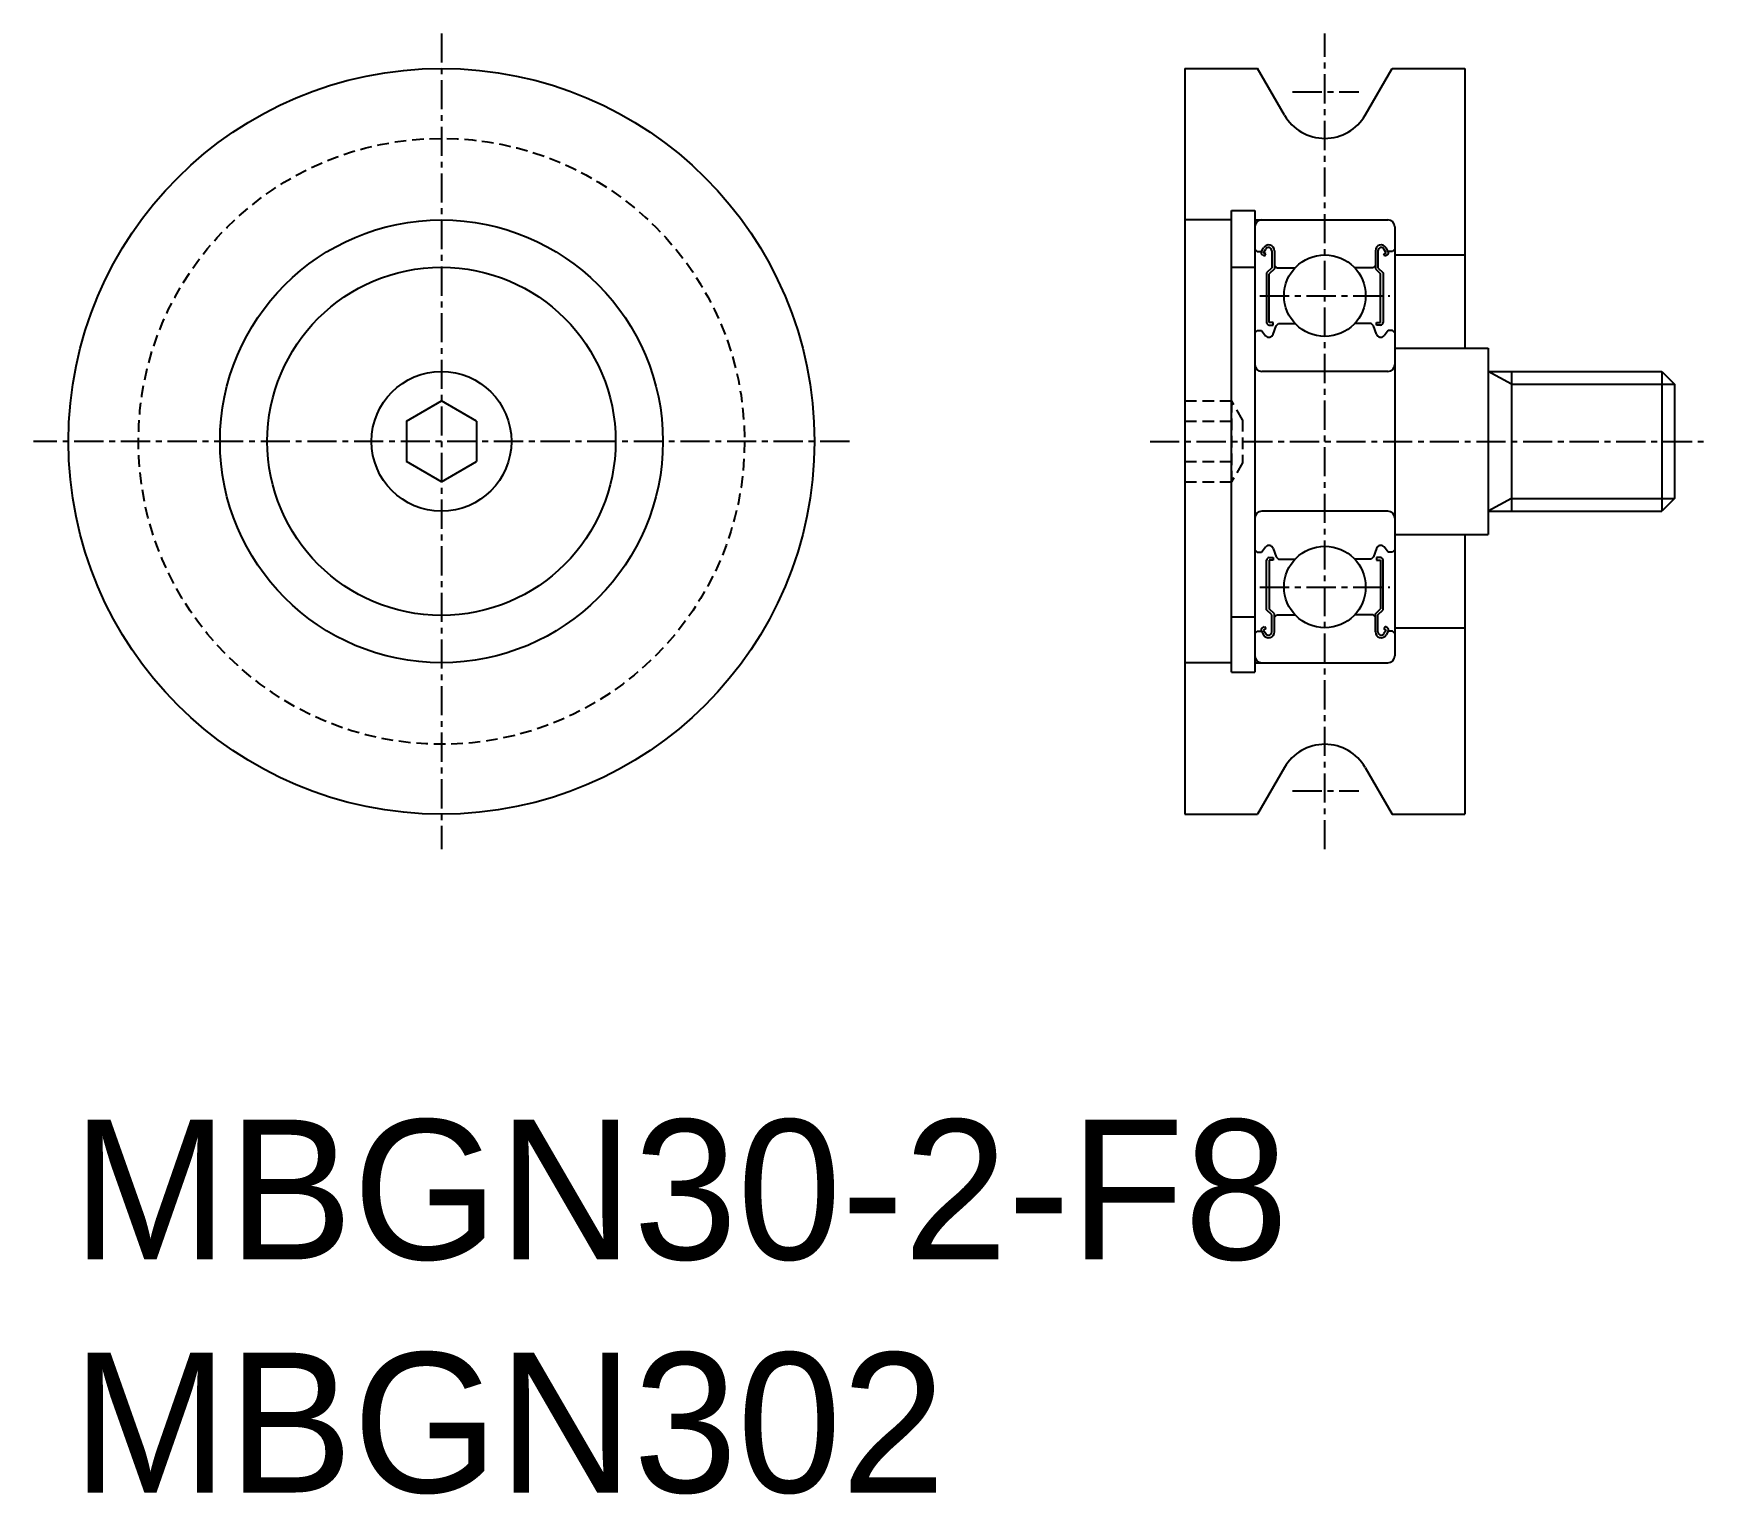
# Model space of a CAD drawing. Extents: x 0.8 to 72.7, y -3.8 to 58.9.
import ezdxf

# ---------------------------------------------------------------- set-up
doc = ezdxf.new("R2010")
doc.units = 0
doc.linetypes.add('CENTER', pattern=[2, 1.25, -0.25, 0.25, -0.25])
doc.linetypes.add('DASHED', pattern=[0.75, 0.5, -0.25])
doc.layers.get('0').update_dxf_attribs({"linetype": 'CONTINUOUS'})
doc.layers.add('CENTER', color=1, linetype='CENTER')

msp = doc.modelspace()

# ---------------------------------------------------------------- linework, layer by layer
at = {"color": 7, "linetype": 'CONTINUOUS'}
for p, q in [((50.235, 57.354), (53.348, 57.354)), ((50.235, 57.354), (50.235, 25.354)), ((54.502, 55.354), (53.348, 57.354)), ((57.967, 55.354), (59.121, 57.354)), ((59.121, 57.354), (62.235, 57.354)), ((62.235, 57.354), (62.235, 45.354)), ((52.235, 51.254), (53.235, 51.254)), ((52.235, 31.454), (52.235, 51.254)), ((53.235, 51.254), (53.235, 31.454)), ((52.235, 50.854), (50.235, 50.854)), ((53.235, 50.854), (58.935, 50.854)), ((59.235, 50.554), (59.235, 32.154)), ((53.512, 49.504), (53.603, 49.657)), ((58.957, 49.504), (58.866, 49.657)), ((53.235, 49.604), (53.335, 49.504)), ((53.335, 49.504), (53.512, 49.504)), ((53.553, 49.352), (53.649, 49.296)), ((53.609, 49.448), (53.699, 49.601)), ((53.705, 49.393), (53.609, 49.448)), ((53.649, 49.296), (53.705, 49.393)), ((53.957, 49.532), (53.957, 48.804)), ((54.068, 49.532), (54.068, 48.758)), ((54.068, 48.904), (54.168, 48.804)), ((58.401, 48.904), (58.301, 48.804)), ((58.401, 49.532), (58.401, 48.758)), ((58.512, 49.532), (58.512, 48.804)), ((58.764, 49.393), (58.861, 49.448)), ((58.82, 49.296), (58.764, 49.393)), ((58.861, 49.448), (58.77, 49.601)), ((58.916, 49.352), (58.82, 49.296)), ((59.135, 49.504), (58.957, 49.504)), ((59.235, 49.604), (59.135, 49.504)), ((59.235, 49.354), (62.235, 49.354)), ((52.235, 48.825), (53.235, 48.825)), ((53.957, 48.804), (53.735, 48.581)), ((53.735, 48.581), (53.735, 46.455)), ((54.068, 48.758), (53.846, 48.535)), ((53.846, 46.455), (53.846, 48.535)), ((54.168, 48.804), (54.961, 48.804)), ((58.301, 48.804), (57.508, 48.804)), ((58.401, 48.758), (58.623, 48.535)), ((58.512, 48.804), (58.735, 48.581)), ((58.623, 46.455), (58.623, 48.535)), ((58.735, 48.581), (58.735, 46.455)), ((59.235, 48.254), (59.235, 48.254)), ((53.235, 46.004), (53.335, 46.104)), ((53.335, 46.104), (53.512, 46.104)), ((53.512, 46.104), (53.691, 45.885)), ((54.012, 46.455), (53.846, 46.455)), ((53.846, 46.344), (54.012, 46.344)), ((54.012, 46.344), (54.012, 46.455)), ((54.012, 45.951), (54.143, 46.31)), ((54.143, 46.31), (54.243, 46.404)), ((54.243, 46.404), (54.961, 46.404)), ((58.226, 46.404), (57.508, 46.404)), ((58.326, 46.31), (58.226, 46.404)), ((58.457, 45.951), (58.326, 46.31)), ((58.457, 46.344), (58.457, 46.455)), ((58.457, 46.455), (58.623, 46.455)), ((58.623, 46.344), (58.457, 46.344)), ((58.957, 46.104), (58.778, 45.885)), ((59.135, 46.104), (58.957, 46.104)), ((59.235, 46.004), (59.135, 46.104)), ((59.235, 45.954), (59.235, 45.954)), ((59.235, 45.354), (63.235, 45.354)), ((63.235, 45.354), (63.235, 37.354)), ((58.935, 44.354), (53.535, 44.354)), ((63.235, 44.354), (70.685, 44.354)), ((64.235, 44.354), (64.235, 38.354)), ((70.685, 44.354), (71.235, 43.804)), ((70.685, 44.354), (70.685, 38.354)), ((71.235, 43.812), (71.235, 38.895)), ((16.839, 42.22), (18.339, 43.086)), ((19.839, 42.22), (18.339, 43.086)), ((16.839, 42.22), (16.839, 40.488)), ((19.839, 42.22), (19.839, 40.488)), ((18.339, 39.622), (16.839, 40.488)), ((18.339, 39.622), (19.839, 40.488)), ((71.235, 38.895), (70.693, 38.354)), ((58.935, 38.354), (53.535, 38.354)), ((63.235, 38.354), (70.693, 38.354)), ((53.235, 36.704), (53.335, 36.604)), ((53.512, 36.604), (53.691, 36.822)), ((54.012, 36.757), (54.143, 36.398)), ((58.457, 36.757), (58.326, 36.398)), ((58.957, 36.604), (58.778, 36.822)), ((59.235, 36.704), (59.135, 36.604)), ((59.235, 37.354), (63.235, 37.354)), ((62.235, 37.354), (62.235, 25.354)), ((53.335, 36.604), (53.512, 36.604)), ((53.735, 34.126), (53.735, 36.253)), ((53.846, 36.364), (54.012, 36.364)), ((54.012, 36.253), (53.846, 36.253)), ((53.846, 36.253), (53.846, 34.172)), ((54.012, 36.364), (54.012, 36.253)), ((54.143, 36.398), (54.243, 36.304)), ((54.243, 36.304), (54.961, 36.304)), ((58.226, 36.304), (57.508, 36.304)), ((58.326, 36.398), (58.226, 36.304)), ((58.457, 36.364), (58.457, 36.253)), ((58.623, 36.364), (58.457, 36.364)), ((58.457, 36.253), (58.623, 36.253)), ((58.623, 36.253), (58.623, 34.172)), ((58.735, 34.126), (58.735, 36.253)), ((59.135, 36.604), (58.957, 36.604)), ((52.235, 33.831), (53.235, 33.831)), ((53.957, 33.904), (53.735, 34.126)), ((54.068, 33.95), (53.846, 34.172)), ((53.957, 33.175), (53.957, 33.904)), ((54.068, 33.175), (54.068, 33.95)), ((54.068, 33.804), (54.168, 33.904)), ((54.168, 33.904), (54.961, 33.904)), ((58.301, 33.904), (57.508, 33.904)), ((58.401, 33.804), (58.301, 33.904)), ((58.401, 33.95), (58.623, 34.172)), ((58.401, 33.175), (58.401, 33.95)), ((58.512, 33.904), (58.735, 34.126)), ((58.512, 33.175), (58.512, 33.904)), ((53.235, 33.104), (53.335, 33.204)), ((53.335, 33.204), (53.512, 33.204)), ((53.512, 33.204), (53.603, 33.051)), ((53.553, 33.356), (53.649, 33.411)), ((53.705, 33.315), (53.609, 33.259)), ((53.609, 33.259), (53.699, 33.106)), ((53.649, 33.411), (53.705, 33.315)), ((58.82, 33.411), (58.764, 33.315)), ((58.764, 33.315), (58.861, 33.259)), ((58.861, 33.259), (58.77, 33.106)), ((58.916, 33.356), (58.82, 33.411)), ((58.957, 33.204), (58.866, 33.051)), ((59.135, 33.204), (58.957, 33.204)), ((59.235, 33.104), (59.135, 33.204)), ((59.235, 33.354), (62.235, 33.354)), ((52.235, 31.854), (50.235, 31.854)), ((53.235, 31.854), (58.935, 31.854)), ((52.235, 31.454), (53.235, 31.454)), ((54.502, 27.354), (53.348, 25.354)), ((57.967, 27.354), (59.121, 25.354)), ((50.235, 25.354), (53.348, 25.354)), ((59.121, 25.354), (62.235, 25.354))]:
    msp.add_line(p, q, dxfattribs=at)
at = {"color": 3, "linetype": 'CONTINUOUS'}
for p, q in [((64.235, 43.804), (63.235, 44.354)), ((64.235, 43.804), (71.235, 43.804)), ((64.235, 38.895), (63.235, 38.354)), ((64.235, 38.895), (71.235, 38.895))]:
    msp.add_line(p, q, dxfattribs=at)
at = {"color": 3, "linetype": 'DASHED'}
for p, q in [((50.235, 43.086), (52.235, 43.086)), ((52.704, 42.273), (52.235, 43.086)), ((52.235, 43.086), (52.235, 39.622)), ((50.235, 42.22), (52.235, 42.22)), ((52.704, 42.273), (52.704, 40.435)), ((50.235, 40.488), (52.235, 40.488)), ((52.704, 40.435), (52.235, 39.622)), ((50.235, 39.622), (52.235, 39.622))]:
    msp.add_line(p, q, dxfattribs=at)
at = {"color": 7, "linetype": 'CONTINUOUS'}
for centre, radius in [((18.339, 41.354), 16), ((18.339, 41.354), 9.5), ((56.235, 47.604), 1.75), ((18.339, 41.354), 7.471), ((18.339, 41.354), 3), ((56.235, 35.104), 1.75)]:
    msp.add_circle(centre, radius, dxfattribs=at)
at = {"color": 3, "linetype": 'DASHED'}
msp.add_circle((18.339, 41.354), 13, dxfattribs=at)
at = {"color": 7, "linetype": 'CONTINUOUS'}
for centre, radius, start, end in [((56.235, 56.354), 2, 210, 330), ((53.535, 50.554), 0.3, 90, 180), ((58.935, 50.554), 0.3, 0, 90), ((53.819, 49.532), 0.249, 0, 150.00121), ((53.819, 49.532), 0.138, 0, 150.00256), ((58.65, 49.532), 0.249, 29.99879, 180), ((58.65, 49.532), 0.138, 29.99744, 180), ((53.608, 49.448), 0.111, 149.98707, 240.00905), ((58.861, 49.448), 0.111, 299.99095, 30.01293), ((53.846, 46.455), 0.111, 180.00005, 270.00003), ((58.623, 46.455), 0.111, 269.99997, 359.99995), ((53.834, 46.005), 0.186, 220.0002, 343.15268), ((58.635, 46.005), 0.186, 196.84732, 319.9998), ((53.535, 44.654), 0.3, 180, 270), ((58.935, 44.654), 0.3, 270, 0), ((53.535, 38.054), 0.3, 90, 180), ((58.935, 38.054), 0.3, 0, 90), ((53.834, 36.703), 0.186, 16.84732, 139.9998), ((58.635, 36.703), 0.186, 40.0002, 163.15268), ((53.846, 36.253), 0.111, 89.99997, 179.99995), ((58.623, 36.253), 0.111, 0.00005, 90.00003), ((53.608, 33.259), 0.111, 119.99095, 210.01293), ((53.819, 33.175), 0.249, 209.99879, 0), ((53.819, 33.175), 0.138, 209.99744, 0), ((58.65, 33.175), 0.249, 180, 330.00121), ((58.65, 33.175), 0.138, 180, 330.00256), ((58.861, 33.259), 0.111, 329.98707, 60.00905), ((53.535, 32.154), 0.3, 180, 270), ((58.935, 32.154), 0.3, 270, 0), ((56.235, 26.354), 2, 30, 150)]:
    msp.add_arc(centre, radius, start, end, dxfattribs=at)
at = {"layer": 'CENTER', "color": 1, "linetype": 'CENTER'}
for p, q in [((18.339, 58.854), (18.339, 23.854)), ((56.235, 23.854), (56.235, 58.854)), ((54.849, 56.354), (57.696, 56.354)), ((53.449, 47.604), (59.02, 47.604)), ((35.839, 41.354), (0.839, 41.354)), ((48.735, 41.354), (72.735, 41.354)), ((53.449, 35.104), (59.02, 35.104)), ((54.849, 26.354), (57.696, 26.354))]:
    msp.add_line(p, q, dxfattribs=at)

# ---------------------------------------------------------------- texts
at = {"color": 7, "linetype": 'CONTINUOUS'}
for s, p in [('MBGN30-2-F8', (2.5, 6.25)), ('MBGN302', (2.5, -3.75))]:
    msp.add_text(s, height=6, dxfattribs=at).set_placement(p)

doc.saveas('drawing.dxf')
